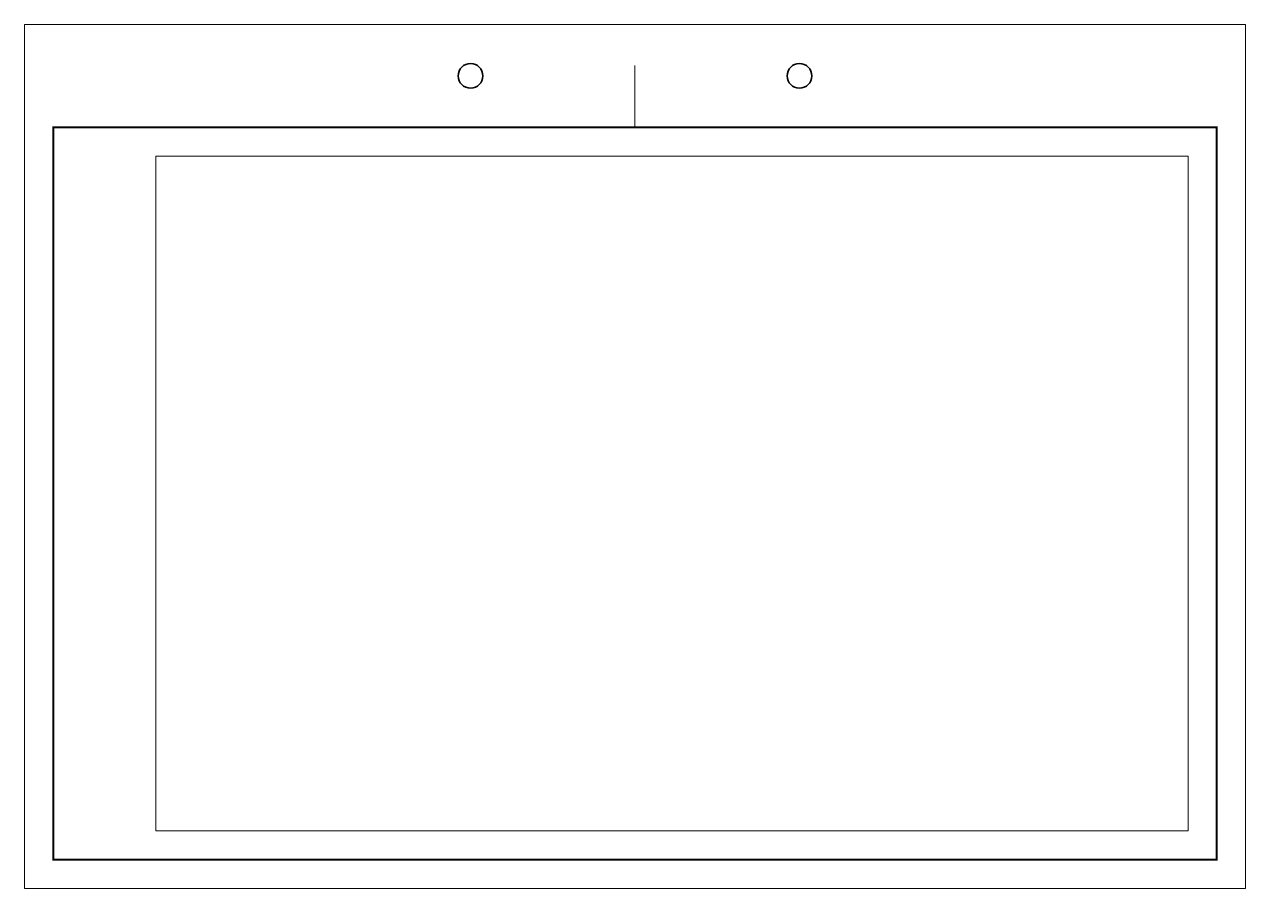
# Paper-space layout 'F-A4' of a CAD drawing. Extents: x 0 to 0.297, y 0 to 0.21.
import ezdxf

# ---------------------------------------------------------------- set-up
doc = ezdxf.new("R2010")
doc.units = 0
doc.header["$LTSCALE"] = 0.01
doc.layers.add('Formatos', color=7, linetype='Continuous', lineweight=20)
doc.layers.add('Viewports', color=1, linetype='Continuous', lineweight=15, true_color=0xff0000, plot=False)

# ---------------------------------------------------------------- blocks, each defined once
blk = doc.blocks.new('Formato_A4_Horizontal')
blk.add_line((0.1485, 0.185), (0.1485, 0.2))
blk.add_lwpolyline([(0, 0.21), (0, 0), (0.297, 0), (0.297, 0.21)], close=True)
at = {"const_width": 0.0005}
blk.add_lwpolyline([(0.007, 0.185), (0.007, 0.007), (0.29, 0.007), (0.29, 0.185)], close=True, dxfattribs=at)
at = {"color": 7, "linetype": 'Continuous', "lineweight": 35}
for centre in [(0.1085, 0.1975), (0.1885, 0.1975)]:
    blk.add_circle(centre, 0.003, dxfattribs=at)

psp = doc.layouts.new('F-A4')

# ---------------------------------------------------------------- block references
at = {"layer": 'Formatos'}
psp.add_blockref('Formato_A4_Horizontal', (0, 0), dxfattribs=at)

# ---------------------------------------------------------------- viewports
at = {"layer": 'Viewports'}
psp.add_viewport(center=(0.1575, 0.096), size=(0.251, 0.164), view_center_point=(50, 40), view_height=82, dxfattribs=at)

doc.saveas('drawing.dxf')
